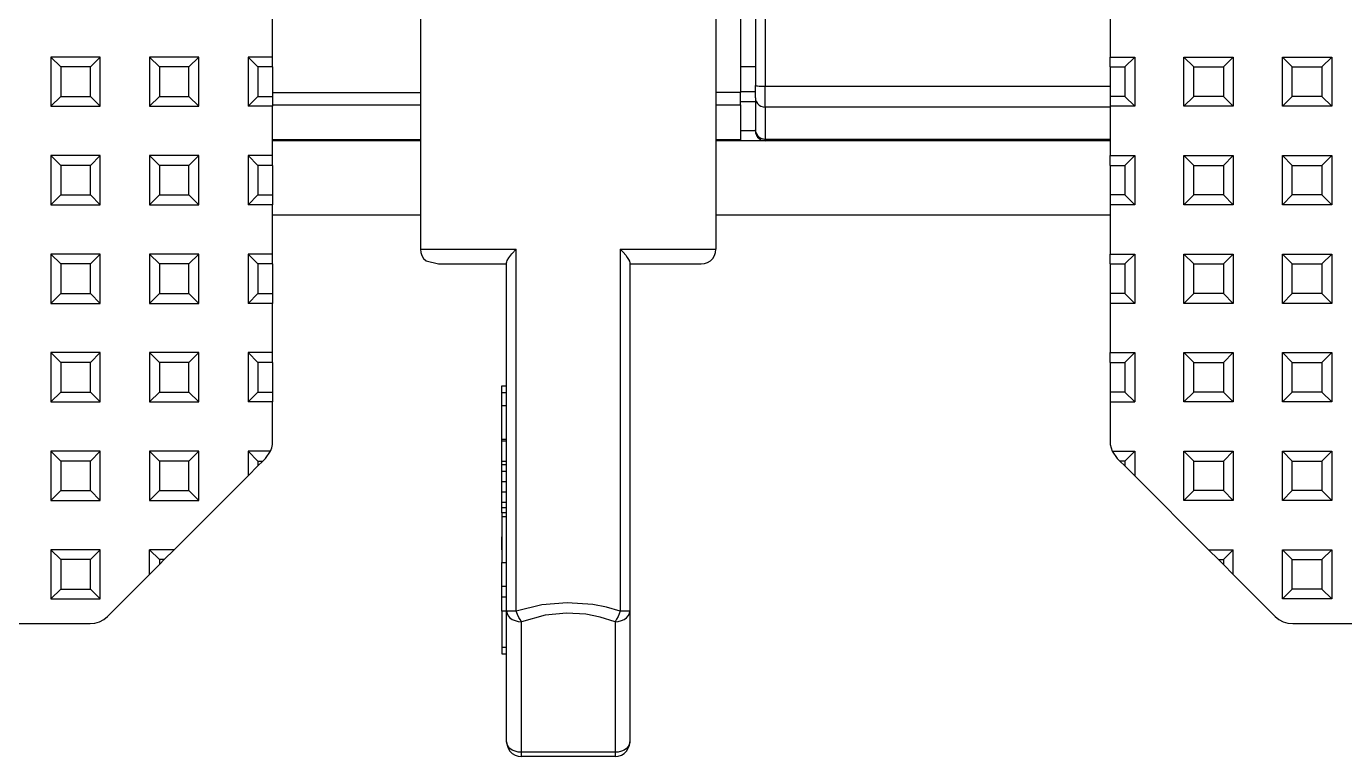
# Model space of a CAD drawing. Header units: millimetres. Extents: x 0 to 125, y 0 to 180.
# Drawn here: x 69.65 to 96.41, y 0 to 14.82 of the extents above; entities that cross this region are included whole.
import ezdxf

# ---------------------------------------------------------------- set-up
doc = ezdxf.new("R2010")
doc.units = ezdxf.units.MM

# ---------------------------------------------------------------- blocks, each defined once
blk = doc.blocks.new('CHINT_7200accf6e0c55f6a13e2ec68f27ea84_FACE_0')
at = {"color": 7, "linetype": 'CONTINUOUS', "true_color": 0x40d9ff}
for p, q in [((77.65, 29.7), (77.65, 10.3)), ((83.65, 29.7), (83.65, 10.3)), ((84.451, 17.796), (84.45, 13.625)), ((74.65, 14.2), (74.65, 15.2)), ((91.65, 15.2), (91.65, 14.2)), ((70.35, 14), (70.15, 14.2)), ((70.15, 14.2), (70.15, 13.2)), ((71.15, 14.2), (70.15, 14.2)), ((70.95, 14), (71.15, 14.2)), ((71.15, 13.2), (71.15, 14.2)), ((72.35, 14), (72.15, 14.2)), ((72.15, 14.2), (72.15, 13.2)), ((73.15, 14.2), (72.15, 14.2)), ((72.95, 14), (73.15, 14.2)), ((73.15, 13.2), (73.15, 14.2)), ((74.35, 14), (74.15, 14.2)), ((74.15, 14.2), (74.15, 13.2)), ((74.65, 14.2), (74.15, 14.2)), ((74.65, 14), (74.65, 14.2)), ((91.65, 14), (91.65, 14.2)), ((91.65, 14.2), (92.15, 14.2)), ((91.95, 14), (92.15, 14.2)), ((92.15, 14.2), (92.15, 13.2)), ((93.35, 14), (93.15, 14.2)), ((93.15, 14.2), (94.15, 14.2)), ((93.15, 13.2), (93.15, 14.2)), ((93.95, 14), (94.15, 14.2)), ((94.15, 14.2), (94.15, 13.2)), ((95.35, 14), (95.15, 14.2)), ((95.15, 14.2), (96.15, 14.2)), ((95.15, 13.2), (95.15, 14.2)), ((95.95, 14), (96.15, 14.2)), ((96.15, 14.2), (96.15, 13.2)), ((70.95, 14), (70.35, 14)), ((70.35, 14), (70.35, 13.4)), ((70.95, 13.4), (70.95, 14)), ((72.95, 14), (72.35, 14)), ((72.35, 14), (72.35, 13.4)), ((72.95, 13.4), (72.95, 14)), ((74.65, 14), (74.35, 14)), ((74.35, 14), (74.35, 13.4)), ((74.65, 14), (74.65, 13.4)), ((84.45, 14), (84.15, 14)), ((91.65, 14), (91.95, 14)), ((91.65, 14), (91.65, 13.4)), ((91.95, 14), (91.95, 13.4)), ((93.35, 14), (93.95, 14)), ((93.35, 13.4), (93.35, 14)), ((93.95, 14), (93.95, 13.4)), ((95.35, 14), (95.95, 14)), ((95.35, 13.4), (95.35, 14)), ((95.95, 14), (95.95, 13.4)), ((70.35, 13.4), (70.15, 13.2)), ((70.35, 13.4), (70.95, 13.4)), ((70.95, 13.4), (71.15, 13.2)), ((72.35, 13.4), (72.15, 13.2)), ((72.35, 13.4), (72.95, 13.4)), ((72.95, 13.4), (73.15, 13.2)), ((74.35, 13.4), (74.15, 13.2)), ((74.35, 13.4), (74.65, 13.4)), ((74.65, 13.483), (77.65, 13.483)), ((74.65, 13.4), (74.65, 13.2)), ((84.15, 13.5), (84.45, 13.5)), ((91.95, 13.4), (91.65, 13.4)), ((91.65, 13.4), (91.65, 13.2)), ((91.95, 13.4), (92.15, 13.2)), ((93.35, 13.4), (93.15, 13.2)), ((93.95, 13.4), (93.35, 13.4)), ((93.95, 13.4), (94.15, 13.2)), ((95.35, 13.4), (95.15, 13.2)), ((95.95, 13.4), (95.35, 13.4)), ((95.95, 13.4), (96.15, 13.2)), ((70.15, 13.2), (71.15, 13.2)), ((72.15, 13.2), (73.15, 13.2)), ((74.65, 13.2), (74.15, 13.2)), ((74.65, 13.23), (77.65, 13.23)), ((74.65, 12.2), (74.65, 13.2)), ((84.15, 13.3), (84.45, 13.3)), ((92.15, 13.2), (91.65, 13.2)), ((91.65, 13.2), (91.65, 12.2)), ((94.15, 13.2), (93.15, 13.2)), ((96.15, 13.2), (95.15, 13.2)), ((77.65, 12.52), (74.65, 12.52)), ((77.65, 12.5), (74.65, 12.5)), ((70.35, 12), (70.15, 12.2)), ((70.15, 12.2), (70.15, 11.2)), ((71.15, 12.2), (70.15, 12.2)), ((70.95, 12), (71.15, 12.2)), ((71.15, 11.2), (71.15, 12.2)), ((72.35, 12), (72.15, 12.2)), ((72.15, 12.2), (72.15, 11.2)), ((73.15, 12.2), (72.15, 12.2)), ((72.95, 12), (73.15, 12.2)), ((73.15, 11.2), (73.15, 12.2)), ((74.35, 12), (74.15, 12.2)), ((74.15, 12.2), (74.15, 11.2)), ((74.65, 12.2), (74.15, 12.2)), ((74.65, 12), (74.65, 12.2)), ((91.65, 12), (91.65, 12.2)), ((91.65, 12.2), (92.15, 12.2)), ((91.95, 12), (92.15, 12.2)), ((92.15, 12.2), (92.15, 11.2)), ((93.35, 12), (93.15, 12.2)), ((93.15, 12.2), (94.15, 12.2)), ((93.15, 11.2), (93.15, 12.2)), ((93.95, 12), (94.15, 12.2)), ((94.15, 12.2), (94.15, 11.2)), ((95.35, 12), (95.15, 12.2)), ((95.15, 12.2), (96.15, 12.2)), ((95.15, 11.2), (95.15, 12.2)), ((95.95, 12), (96.15, 12.2)), ((96.15, 12.2), (96.15, 11.2)), ((70.95, 12), (70.35, 12)), ((70.35, 12), (70.35, 11.4)), ((70.95, 11.4), (70.95, 12)), ((72.95, 12), (72.35, 12)), ((72.35, 12), (72.35, 11.4)), ((72.95, 11.4), (72.95, 12)), ((74.65, 12), (74.35, 12)), ((74.35, 12), (74.35, 11.4)), ((74.65, 12), (74.65, 11.4)), ((91.65, 12), (91.95, 12)), ((91.65, 12), (91.65, 11.4)), ((91.95, 12), (91.95, 11.4)), ((93.35, 12), (93.95, 12)), ((93.35, 11.4), (93.35, 12)), ((93.95, 12), (93.95, 11.4)), ((95.35, 12), (95.95, 12)), ((95.35, 11.4), (95.35, 12)), ((95.95, 12), (95.95, 11.4)), ((70.35, 11.4), (70.15, 11.2)), ((70.35, 11.4), (70.95, 11.4)), ((70.95, 11.4), (71.15, 11.2)), ((72.35, 11.4), (72.15, 11.2)), ((72.35, 11.4), (72.95, 11.4)), ((72.95, 11.4), (73.15, 11.2)), ((74.35, 11.4), (74.15, 11.2)), ((74.35, 11.4), (74.65, 11.4)), ((74.65, 11.4), (74.65, 11.2)), ((91.95, 11.4), (91.65, 11.4)), ((91.65, 11.4), (91.65, 11.2)), ((91.95, 11.4), (92.15, 11.2)), ((93.35, 11.4), (93.15, 11.2)), ((93.95, 11.4), (93.35, 11.4)), ((93.95, 11.4), (94.15, 11.2)), ((95.35, 11.4), (95.15, 11.2)), ((95.95, 11.4), (95.35, 11.4)), ((95.95, 11.4), (96.15, 11.2)), ((70.15, 11.2), (71.15, 11.2)), ((72.15, 11.2), (73.15, 11.2)), ((74.65, 11.2), (74.15, 11.2)), ((74.65, 10.2), (74.65, 11.2)), ((74.65, 11), (77.65, 11)), ((83.65, 11), (91.65, 11)), ((92.15, 11.2), (91.65, 11.2)), ((91.65, 11.2), (91.65, 10.2)), ((94.15, 11.2), (93.15, 11.2)), ((96.15, 11.2), (95.15, 11.2)), ((70.35, 10), (70.15, 10.2)), ((70.15, 10.2), (70.15, 9.2)), ((71.15, 10.2), (70.15, 10.2)), ((70.95, 10), (71.15, 10.2)), ((71.15, 9.2), (71.15, 10.2)), ((72.35, 10), (72.15, 10.2)), ((72.15, 10.2), (72.15, 9.2)), ((73.15, 10.2), (72.15, 10.2)), ((72.95, 10), (73.15, 10.2)), ((73.15, 9.2), (73.15, 10.2)), ((74.35, 10), (74.15, 10.2)), ((74.15, 10.2), (74.15, 9.2)), ((74.65, 10.2), (74.15, 10.2)), ((74.65, 10), (74.65, 10.2)), ((79.594, 2.952), (79.594, 10.3)), ((81.706, 10.3), (81.706, 2.952)), ((91.65, 10), (91.65, 10.2)), ((91.65, 10.2), (92.15, 10.2)), ((91.95, 10), (92.15, 10.2)), ((92.15, 10.2), (92.15, 9.2)), ((93.35, 10), (93.15, 10.2)), ((93.15, 10.2), (94.15, 10.2)), ((93.15, 9.2), (93.15, 10.2)), ((93.95, 10), (94.15, 10.2)), ((94.15, 10.2), (94.15, 9.2)), ((95.35, 10), (95.15, 10.2)), ((95.15, 10.2), (96.15, 10.2)), ((95.15, 9.2), (95.15, 10.2)), ((95.95, 10), (96.15, 10.2)), ((96.15, 10.2), (96.15, 9.2)), ((70.95, 10), (70.35, 10)), ((70.35, 10), (70.35, 9.4)), ((70.95, 9.4), (70.95, 10)), ((72.95, 10), (72.35, 10)), ((72.35, 10), (72.35, 9.4)), ((72.95, 9.4), (72.95, 10)), ((74.65, 10), (74.35, 10)), ((74.35, 10), (74.35, 9.4)), ((74.65, 10), (74.65, 9.4)), ((91.65, 10), (91.95, 10)), ((91.65, 10), (91.65, 9.4)), ((91.95, 10), (91.95, 9.4)), ((93.35, 10), (93.95, 10)), ((93.35, 9.4), (93.35, 10)), ((93.95, 10), (93.95, 9.4)), ((95.35, 10), (95.95, 10)), ((95.35, 9.4), (95.35, 10)), ((95.95, 10), (95.95, 9.4)), ((70.35, 9.4), (70.15, 9.2)), ((70.35, 9.4), (70.95, 9.4)), ((70.95, 9.4), (71.15, 9.2)), ((72.35, 9.4), (72.15, 9.2)), ((72.35, 9.4), (72.95, 9.4)), ((72.95, 9.4), (73.15, 9.2)), ((74.35, 9.4), (74.15, 9.2)), ((74.35, 9.4), (74.65, 9.4)), ((74.65, 9.4), (74.65, 9.2)), ((91.95, 9.4), (91.65, 9.4)), ((91.65, 9.4), (91.65, 9.2)), ((91.95, 9.4), (92.15, 9.2)), ((93.35, 9.4), (93.15, 9.2)), ((93.95, 9.4), (93.35, 9.4)), ((93.95, 9.4), (94.15, 9.2)), ((95.35, 9.4), (95.15, 9.2)), ((95.95, 9.4), (95.35, 9.4)), ((95.95, 9.4), (96.15, 9.2)), ((70.15, 9.2), (71.15, 9.2)), ((72.15, 9.2), (73.15, 9.2)), ((74.65, 9.2), (74.15, 9.2)), ((74.65, 8.2), (74.65, 9.2)), ((92.15, 9.2), (91.65, 9.2)), ((91.65, 9.2), (91.65, 8.2)), ((94.15, 9.2), (93.15, 9.2)), ((96.15, 9.2), (95.15, 9.2)), ((70.35, 8), (70.15, 8.2)), ((70.15, 8.2), (70.15, 7.2)), ((71.15, 8.2), (70.15, 8.2)), ((70.95, 8), (71.15, 8.2)), ((71.15, 7.2), (71.15, 8.2)), ((72.35, 8), (72.15, 8.2)), ((72.15, 8.2), (72.15, 7.2)), ((73.15, 8.2), (72.15, 8.2)), ((72.95, 8), (73.15, 8.2)), ((73.15, 7.2), (73.15, 8.2)), ((74.35, 8), (74.15, 8.2)), ((74.15, 8.2), (74.15, 7.2)), ((74.65, 8.2), (74.15, 8.2)), ((74.65, 8), (74.65, 8.2)), ((91.65, 8), (91.65, 8.2)), ((91.65, 8.2), (92.15, 8.2)), ((91.95, 8), (92.15, 8.2)), ((92.15, 8.2), (92.15, 7.2)), ((93.35, 8), (93.15, 8.2)), ((93.15, 8.2), (94.15, 8.2)), ((93.15, 7.2), (93.15, 8.2)), ((93.95, 8), (94.15, 8.2)), ((94.15, 8.2), (94.15, 7.2)), ((95.35, 8), (95.15, 8.2)), ((95.15, 8.2), (96.15, 8.2)), ((95.15, 7.2), (95.15, 8.2)), ((95.95, 8), (96.15, 8.2)), ((96.15, 8.2), (96.15, 7.2)), ((70.95, 8), (70.35, 8)), ((70.35, 8), (70.35, 7.4)), ((70.95, 7.4), (70.95, 8)), ((72.95, 8), (72.35, 8)), ((72.35, 8), (72.35, 7.4)), ((72.95, 7.4), (72.95, 8)), ((74.65, 8), (74.35, 8)), ((74.35, 8), (74.35, 7.4)), ((74.65, 8), (74.65, 7.4)), ((91.65, 8), (91.95, 8)), ((91.65, 8), (91.65, 7.4)), ((91.95, 8), (91.95, 7.4)), ((93.35, 8), (93.95, 8)), ((93.35, 7.4), (93.35, 8)), ((93.95, 8), (93.95, 7.4)), ((95.35, 8), (95.95, 8)), ((95.35, 7.4), (95.35, 8)), ((95.95, 8), (95.95, 7.4)), ((70.35, 7.4), (70.15, 7.2)), ((70.35, 7.4), (70.95, 7.4)), ((70.95, 7.4), (71.15, 7.2)), ((72.35, 7.4), (72.15, 7.2)), ((72.35, 7.4), (72.95, 7.4)), ((72.95, 7.4), (73.15, 7.2)), ((74.35, 7.4), (74.15, 7.2)), ((74.35, 7.4), (74.65, 7.4)), ((91.95, 7.4), (91.65, 7.4)), ((91.95, 7.4), (92.15, 7.2)), ((93.35, 7.4), (93.15, 7.2)), ((93.95, 7.4), (93.35, 7.4)), ((93.95, 7.4), (94.15, 7.2)), ((95.35, 7.4), (95.15, 7.2)), ((95.95, 7.4), (95.35, 7.4)), ((95.95, 7.4), (96.15, 7.2)), ((70.15, 7.2), (71.15, 7.2)), ((72.15, 7.2), (73.15, 7.2)), ((79.4, 7.122), (79.3, 7.122)), ((79.3, 6.439), (79.3, 7.122)), ((94.15, 7.2), (93.15, 7.2)), ((96.15, 7.2), (95.15, 7.2)), ((79.4, 6.439), (79.3, 6.439)), ((79.3, 5.197), (79.3, 6.439)), ((79.3, 6.405), (79.3, 6.439)), ((70.35, 6), (70.15, 6.2)), ((70.15, 6.2), (70.15, 5.2)), ((71.15, 6.2), (70.15, 6.2)), ((70.95, 6), (71.15, 6.2)), ((71.15, 5.2), (71.15, 6.2)), ((72.35, 6), (72.15, 6.2)), ((72.15, 6.2), (72.15, 5.2)), ((73.15, 6.2), (72.15, 6.2)), ((72.95, 6), (73.15, 6.2)), ((73.15, 5.2), (73.15, 6.2)), ((74.35, 6), (74.15, 6.2)), ((74.15, 6.2), (74.15, 5.7)), ((74.605, 6.2), (74.15, 6.2)), ((79.4, 6.405), (79.3, 6.405)), ((79.3, 5.789), (79.3, 6.405)), ((91.695, 6.2), (92.15, 6.2)), ((91.95, 6), (92.15, 6.2)), ((92.15, 6.2), (92.15, 5.7)), ((93.35, 6), (93.15, 6.2)), ((93.15, 6.2), (94.15, 6.2)), ((93.15, 5.2), (93.15, 6.2)), ((93.95, 6), (94.15, 6.2)), ((94.15, 6.2), (94.15, 5.2)), ((95.35, 6), (95.15, 6.2)), ((95.15, 6.2), (96.15, 6.2)), ((95.15, 5.2), (95.15, 6.2)), ((95.95, 6), (96.15, 6.2)), ((96.15, 6.2), (96.15, 5.2)), ((70.95, 6), (70.35, 6)), ((70.35, 6), (70.35, 5.4)), ((70.95, 5.4), (70.95, 6)), ((72.95, 6), (72.35, 6)), ((72.35, 6), (72.35, 5.4)), ((72.95, 5.4), (72.95, 6)), ((74.35, 5.9), (74.15, 5.7)), ((74.35, 6), (74.35, 5.9)), ((91.95, 6), (91.95, 5.9)), ((91.95, 5.9), (92.15, 5.7)), ((93.35, 6), (93.95, 6)), ((93.35, 5.4), (93.35, 6)), ((93.95, 6), (93.95, 5.4)), ((95.35, 6), (95.95, 6)), ((95.35, 5.4), (95.35, 6)), ((95.95, 6), (95.95, 5.4)), ((72.65, 4.2), (74.15, 5.7)), ((79.3, 5.578), (79.3, 5.789)), ((79.4, 5.789), (79.3, 5.789)), ((92.15, 5.7), (93.65, 4.2)), ((70.35, 5.4), (70.15, 5.2)), ((70.35, 5.4), (70.95, 5.4)), ((70.95, 5.4), (71.15, 5.2)), ((72.35, 5.4), (72.15, 5.2)), ((72.35, 5.4), (72.95, 5.4)), ((72.95, 5.4), (73.15, 5.2)), ((79.3, 5.367), (79.3, 5.578)), ((79.4, 5.578), (79.3, 5.578)), ((79.3, 5.156), (79.3, 5.578)), ((79.3, 5.156), (79.3, 5.367)), ((79.4, 5.367), (79.3, 5.367)), ((93.35, 5.4), (93.15, 5.2)), ((93.95, 5.4), (93.35, 5.4)), ((93.95, 5.4), (94.15, 5.2)), ((95.35, 5.4), (95.15, 5.2)), ((95.95, 5.4), (95.35, 5.4)), ((95.95, 5.4), (96.15, 5.2)), ((70.15, 5.2), (71.15, 5.2)), ((72.15, 5.2), (73.15, 5.2)), ((79.3, 5.051), (79.3, 5.156)), ((79.4, 5.156), (79.3, 5.156)), ((94.15, 5.2), (93.15, 5.2)), ((96.15, 5.2), (95.15, 5.2)), ((79.3, 4.946), (79.3, 5.051)), ((79.4, 5.051), (79.3, 5.051)), ((79.4, 4.946), (79.3, 4.946)), ((79.3, 4.199), (79.3, 4.463)), ((70.35, 4), (70.15, 4.2)), ((70.15, 4.2), (70.15, 3.2)), ((71.15, 4.2), (70.15, 4.2)), ((70.95, 4), (71.15, 4.2)), ((71.15, 3.2), (71.15, 4.2)), ((72.35, 4), (72.15, 4.2)), ((72.65, 4.2), (72.15, 4.2)), ((72.45, 4), (72.65, 4.2)), ((93.85, 4), (93.65, 4.2)), ((93.65, 4.2), (94.15, 4.2)), ((93.95, 4), (94.15, 4.2)), ((95.35, 4), (95.15, 4.2)), ((95.15, 4.2), (96.15, 4.2)), ((95.15, 3.2), (95.15, 4.2)), ((95.95, 4), (96.15, 4.2)), ((96.15, 4.2), (96.15, 3.2)), ((70.95, 4), (70.35, 4)), ((70.35, 4), (70.35, 3.4)), ((70.95, 3.4), (70.95, 4)), ((72.45, 4), (72.35, 4)), ((72.35, 4), (72.35, 3.9)), ((72.35, 3.9), (72.45, 4)), ((79.3, 3.387), (79.3, 3.887)), ((93.85, 4), (93.95, 4)), ((93.85, 4), (93.95, 3.9)), ((93.95, 4), (93.95, 3.9)), ((95.35, 4), (95.95, 4)), ((95.35, 3.4), (95.35, 4)), ((95.95, 4), (95.95, 3.4)), ((70.35, 3.4), (70.15, 3.2)), ((70.35, 3.4), (70.95, 3.4)), ((70.95, 3.4), (71.15, 3.2)), ((79.4, 3.454), (79.3, 3.454)), ((79.3, 3.237), (79.3, 3.454)), ((79.4, 3.237), (79.3, 3.237)), ((79.3, 2.954), (79.3, 3.237)), ((95.35, 3.4), (95.15, 3.2)), ((95.95, 3.4), (95.35, 3.4)), ((95.95, 3.4), (96.15, 3.2)), ((70.15, 3.2), (71.15, 3.2)), ((79.4, 2.954), (79.3, 2.954)), ((79.4, 0.3), (79.4, 2.952)), ((81.9, 2.952), (81.9, 0.3)), ((96.15, 3.2), (95.15, 3.2)), ((81.6, 0), (79.7, 0))]:
    blk.add_line(p, q, dxfattribs=at)
for points in [[(83.95, 32.249), (83.95, 17.978), (84.65, 17.978), (84.65, 13.607), (91.65, 13.607)], [(84.15, 17.5), (84.15, 13.483), (83.65, 13.483)], [(84.15, 13.23), (84.15, 13.26), (84.15, 13.303), (84.15, 13.357), (84.15, 13.418), (84.15, 13.483)], [(84.45, 13.372), (84.45, 13.402), (84.45, 13.445), (84.45, 13.499), (84.45, 13.559), (84.45, 13.625)], [(84.45, 13.625), (84.455, 13.621), (84.47, 13.617), (84.494, 13.614), (84.525, 13.611), (84.563, 13.609), (84.605, 13.607), (84.65, 13.607)], [(84.65, 13.185), (84.65, 13.236), (84.65, 13.308), (84.65, 13.397), (84.65, 13.498), (84.65, 13.607)], [(83.65, 13.23), (84.15, 13.23), (84.15, 12.52), (83.65, 12.52)], [(84.45, 13.372), (84.45, 12.72), (84.45, 12.702), (84.45, 12.7), (84.15, 12.7)], [(84.45, 13.372), (84.455, 13.33), (84.47, 13.291), (84.494, 13.255), (84.525, 13.226), (84.563, 13.203), (84.605, 13.19), (84.65, 13.185)], [(91.65, 13.185), (84.65, 13.185), (84.65, 12.533), (91.65, 12.533)], [(84.45, 12.702), (84.45, 12.709), (84.45, 12.72)], [(84.45, 12.72), (84.455, 12.678), (84.47, 12.639), (84.494, 12.604), (84.525, 12.574), (84.563, 12.552), (84.605, 12.538), (84.65, 12.533)], [(84.45, 12.7), (84.455, 12.655), (84.47, 12.613), (84.494, 12.575), (84.525, 12.544), (84.563, 12.52), (84.605, 12.505), (84.65, 12.5)], [(84.45, 12.7), (84.452, 12.672), (84.455, 12.66)], [(84.456, 12.652), (84.457, 12.646), (84.467, 12.622)], [(84.471, 12.612), (84.471, 12.61), (84.484, 12.59)], [(91.65, 12.5), (84.65, 12.5), (84.15, 12.5), (83.65, 12.5)], [(84.15, 12.5), (84.15, 12.502), (84.15, 12.509), (84.15, 12.52)], [(84.495, 12.574), (84.496, 12.573), (84.504, 12.565)], [(84.529, 12.542), (84.531, 12.539), (84.539, 12.535)], [(84.579, 12.514), (84.586, 12.51), (84.593, 12.509)], [(84.65, 12.5), (84.65, 12.504), (84.65, 12.515), (84.65, 12.533)], [(77.65, 10.3), (77.658, 10.233), (77.68, 10.17), (77.715, 10.113), (77.763, 10.065), (78.014, 10), (78.202, 10), (78.507, 10), (78.912, 10), (79.4, 10)], [(77.65, 10.3), (77.738, 10.3), (77.995, 10.3), (78.408, 10.3), (78.952, 10.3), (79.594, 10.3)], [(79.4, 2.952), (79.4, 10.025), (79.403, 10.045), (79.412, 10.069), (79.446, 10.126), (79.508, 10.206), (79.594, 10.3)], [(81.706, 10.3), (81.765, 10.237), (81.817, 10.176), (81.85, 10.132), (81.876, 10.091), (81.894, 10.054), (81.9, 10.025), (81.9, 2.952)], [(81.706, 10.3), (82.348, 10.3), (82.892, 10.3), (83.305, 10.3), (83.562, 10.3), (83.65, 10.3)], [(81.9, 10), (82.388, 10), (82.793, 10), (83.098, 10), (83.286, 10), (83.35, 10), (83.417, 10.008), (83.48, 10.03), (83.537, 10.065), (83.585, 10.113), (83.62, 10.17), (83.642, 10.233), (83.65, 10.3)], [(79.3, 7.39), (79.3, 7.482), (79.3, 7.522), (79.3, 7.524), (79.375, 7.524), (79.4, 7.524)], [(74.65, 7.4), (74.65, 7.2), (74.15, 7.2)], [(79.3, 7.122), (79.3, 7.39), (79.4, 7.39)], [(91.65, 7.4), (91.65, 7.2), (92.15, 7.2)], [(74.605, 6.2), (74.63, 6.267), (74.645, 6.336), (74.65, 6.407), (74.65, 7.2)], [(91.65, 7.2), (91.65, 6.407), (91.655, 6.336), (91.67, 6.267), (91.695, 6.2)], [(74.45, 6), (74.504, 6.054), (74.605, 6.2)], [(91.695, 6.2), (91.796, 6.054), (91.85, 6)], [(74.35, 6), (74.45, 6), (74.35, 5.9)], [(79.3, 5.93), (79.3, 6), (79.4, 6)], [(79.3, 5.789), (79.3, 5.93), (79.4, 5.93)], [(91.95, 6), (91.85, 6), (91.95, 5.9)], [(79.3, 4.946), (79.3, 4.875), (79.4, 4.875)], [(79.3, 4.875), (79.3, 4.689), (79.3, 4.463)], [(79.3, 4.463), (79.3, 4.255), (79.3, 4.077), (79.3, 3.939)], [(72.35, 3.9), (72.15, 3.7), (72.15, 4.2)], [(93.95, 3.9), (94.15, 3.7), (94.15, 4.2)], [(79.3, 3.454), (79.3, 3.939), (79.4, 3.939)], [(53.15, 3.7), (54.004, 2.846), (54.079, 2.784), (54.166, 2.738), (54.26, 2.71), (54.357, 2.7), (70.943, 2.7), (71.04, 2.71), (71.134, 2.738), (71.221, 2.784), (71.296, 2.846), (72.15, 3.7)], [(94.15, 3.7), (95.004, 2.846), (95.079, 2.784), (95.166, 2.738), (95.26, 2.71), (95.357, 2.7), (111.943, 2.7), (112.04, 2.71), (112.134, 2.738), (112.221, 2.784), (112.296, 2.846), (113.15, 3.7)], [(79.3, 2.954), (79.3, 2.219), (79.4, 2.219)], [(79.4, 2.952), (79.408, 2.904), (79.43, 2.86), (79.465, 2.819), (79.513, 2.786), (79.57, 2.76), (79.633, 2.745), (79.7, 2.739)], [(79.594, 2.952), (79.53, 2.952), (79.476, 2.952), (79.435, 2.952), (79.409, 2.952), (79.4, 2.952)], [(81.706, 2.952), (81.427, 3.032), (81.149, 3.087), (80.631, 3.124), (80.114, 3.081), (79.594, 2.952)], [(79.7, 2.739), (79.673, 2.78), (79.647, 2.827), (79.618, 2.887), (79.594, 2.952)], [(81.706, 2.952), (81.685, 2.897), (81.662, 2.844), (81.632, 2.787), (81.6, 2.739)], [(81.6, 2.739), (81.667, 2.745), (81.73, 2.76), (81.787, 2.786), (81.835, 2.819), (81.87, 2.86), (81.892, 2.904), (81.9, 2.952)], [(81.9, 2.952), (81.891, 2.952), (81.865, 2.952), (81.824, 2.952), (81.77, 2.952), (81.706, 2.952)], [(81.6, 2.739), (81.302, 2.832), (81.005, 2.889), (80.616, 2.912), (80.183, 2.871), (79.7, 2.739)], [(81.6, 2.739), (81.6, 0.088), (79.7, 0.088), (79.7, 2.739)], [(79.3, 2.219), (79.3, 2.127), (79.3, 2.087), (79.3, 2.085), (79.325, 2.085), (79.4, 2.085)], [(79.4, 0.3), (79.408, 0.233), (79.43, 0.17), (79.465, 0.113), (79.513, 0.065), (79.57, 0.03), (79.633, 0.008), (79.7, 0)], [(79.7, 0.088), (79.633, 0.093), (79.57, 0.109), (79.513, 0.134), (79.465, 0.168), (79.43, 0.208), (79.408, 0.253), (79.4, 0.3)], [(81.6, 0), (81.667, 0.008), (81.73, 0.03), (81.787, 0.065), (81.835, 0.113), (81.87, 0.17), (81.892, 0.233), (81.9, 0.3)], [(81.9, 0.3), (81.892, 0.253), (81.87, 0.208), (81.835, 0.168), (81.787, 0.134), (81.73, 0.109), (81.667, 0.093), (81.6, 0.088)], [(79.7, 0), (79.7, 0.006), (79.7, 0.023), (79.7, 0.051), (79.7, 0.088)], [(81.6, 0.088), (81.6, 0.051), (81.6, 0.023), (81.6, 0.006), (81.6, 0)]]:
    blk.add_lwpolyline(points, dxfattribs=at)
blk = doc.blocks.new('CHINT_7200accf6e0c55f6a13e2ec68f27ea84')
at = {"true_color": 0x40d9ff}
blk.add_blockref('CHINT_7200accf6e0c55f6a13e2ec68f27ea84_FACE_0', (0, 0), dxfattribs=at)

msp = doc.modelspace()

# ---------------------------------------------------------------- block references
at = {"true_color": 0x40d9ff}
msp.add_blockref('CHINT_7200accf6e0c55f6a13e2ec68f27ea84', (0, 0), dxfattribs=at)

doc.saveas('drawing.dxf')
